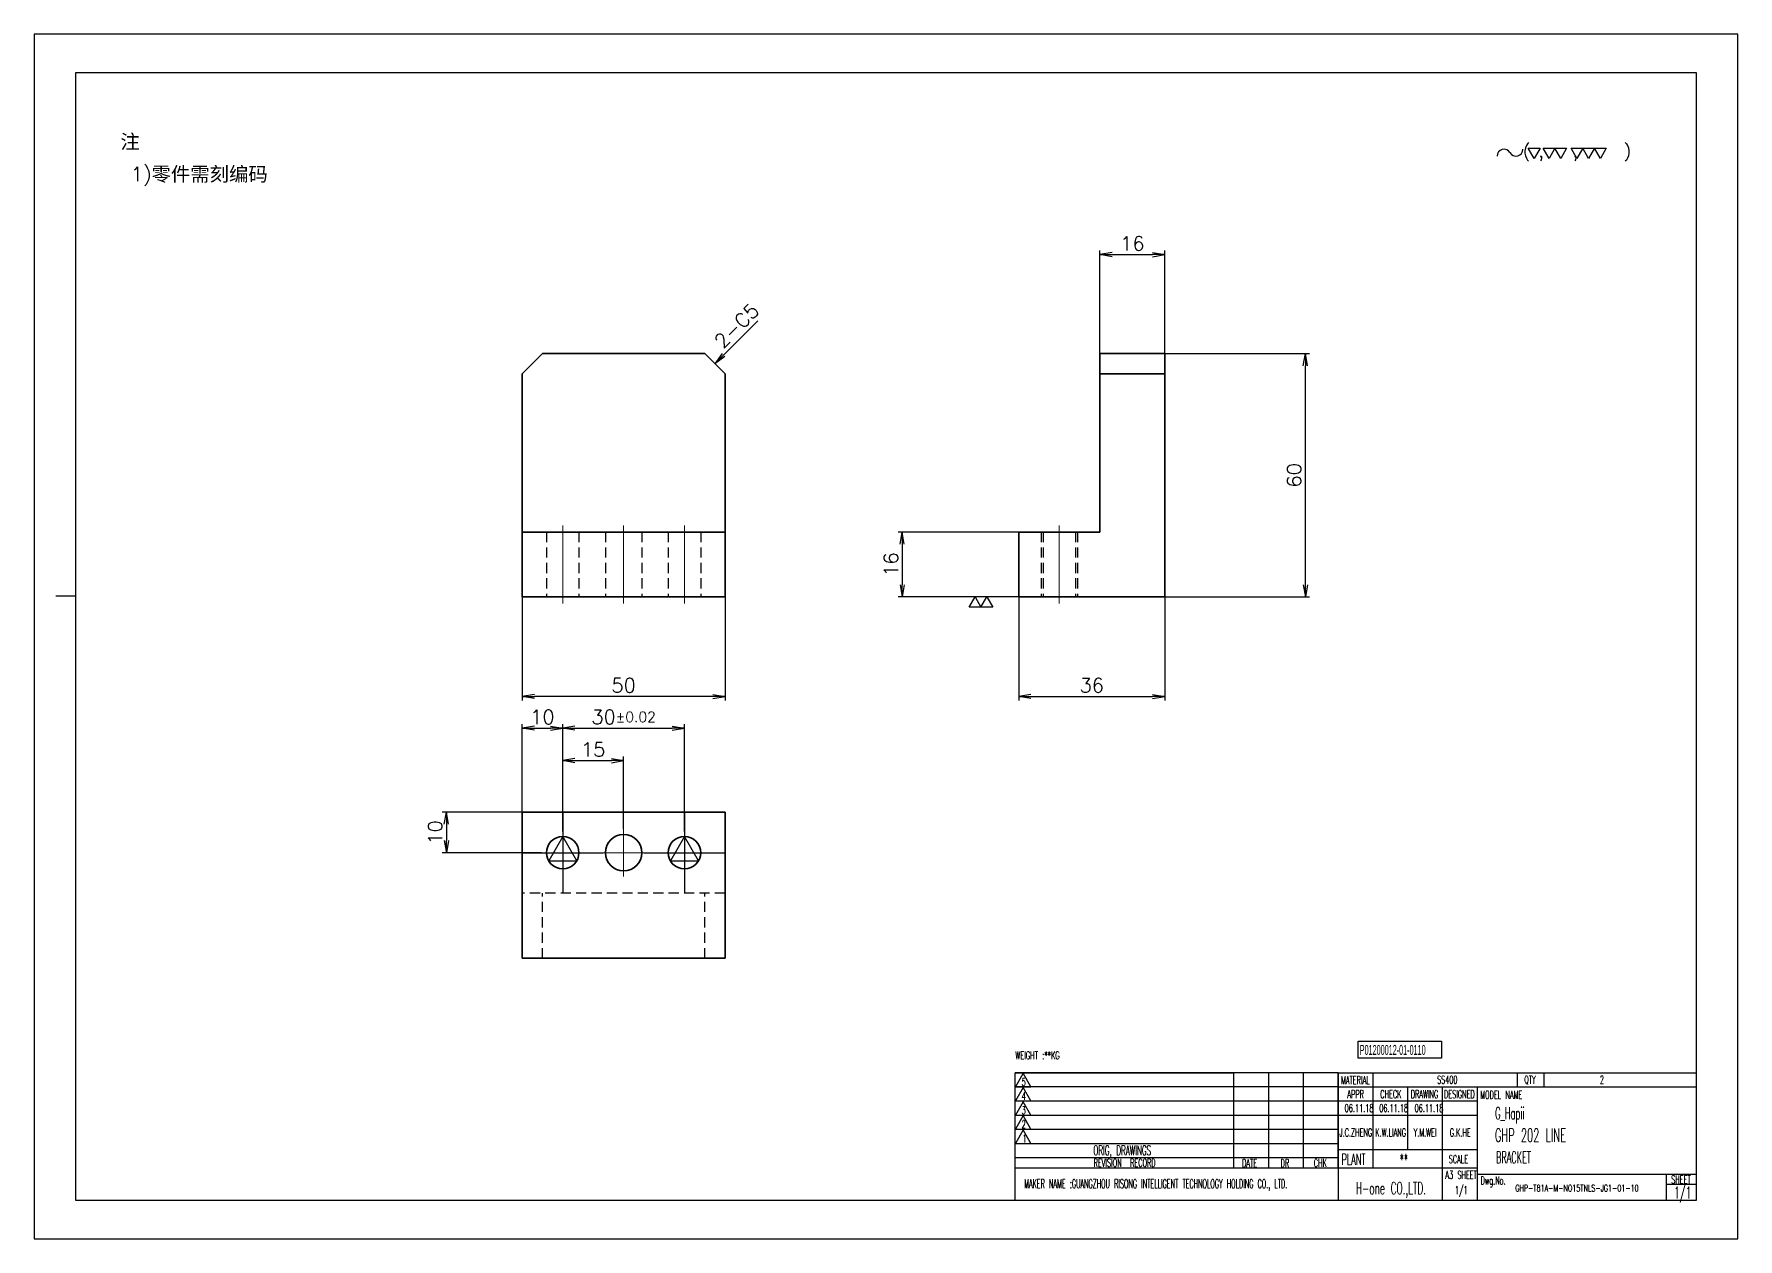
# Model space of a CAD drawing. Header units: millimetres. Extents: x -10155 to 20189, y -25550 to -22580.
# Drawn here: x 7154.2 to 7574.2, y -25547.5 to -25250.5 of the extents above; entities that cross this region are included whole.
import ezdxf
from ezdxf.enums import TextEntityAlignment as Align

# ---------------------------------------------------------------- set-up
doc = ezdxf.new("R2010")
doc.units = ezdxf.units.MM
doc.linetypes.add('CENTER-HOKUTO', pattern=[23, 20, -1, 1, -1])
doc.linetypes.add('HIDDEN-HOKUTO', pattern=[3.8, 2.5, -1.3])
doc.layers.add('AM_7', color=2, linetype='CENTER-HOKUTO', lineweight=30)
doc.layers.add('AM_HID', color=1, linetype='HIDDEN-HOKUTO', lineweight=25)
doc.layers.add('title_frame', color=7, linetype='Continuous')
doc.layers.add('word_dim', color=253, linetype='Continuous')
doc.styles.add('MX_NOTE_STANDARD', font='txt.shx', dxfattribs={"bigfont": 'bigfont.shx'})
doc.styles.get("Standard").update_dxf_attribs({"font": 'romans.shx', "bigfont": 'bigfont.shx'})
doc.dimstyles.new('RS1-1', dxfattribs={"dimtxt": 3.5, "dimasz": 3, "dimexe": 1, "dimexo": 0, "dimgap": 1, "dimtad": 3, "dimdsep": 46, "dimtxsty": 'Standard', "dimblk1": 'OPEN', "dimblk2": 'OPEN', "dimsah": 1, "dimcen": 0, "dimclrd": 256, "dimclre": 256, "dimclrt": 3, "dimazin": 2, "dimtfac": 1, "dimtmove": 0, "dimatfit": 3, "dimldrblk": 'OPEN', "dimfxl": 0, "dimtolj": 1, "dimtzin": 0, "dimarcsym": 0})

# ---------------------------------------------------------------- blocks, each defined once
blk = doc.blocks.new('A$C404331B6')
at = {"layer": 'title_frame'}
for p, q in [((0, -31.5), (0, 0)), ((0, 0), (53.9, 0)), ((79.62, 0), (0, 0)), ((53.9, -23.5), (53.9, 0)), ((62.48, -23.5), (62.48, 0)), ((62.48, -23.5), (62.48, 0)), ((71.05, -23.5), (71.05, 0)), ((71.05, -23.5), (71.05, 0)), ((79.62, 0), (79.62, -31.5)), ((79.62, 0), (167.83, 0)), ((88.2, -23.5), (88.2, 0)), ((123.73, 0), (123.73, -3.5)), ((130.3, 0), (130.3, -3.5)), ((53.9, -3.5), (0, -3.5)), ((79.62, -3.5), (0, -3.5)), ((1.98, -0.12), (0.1, -3.45)), ((0.1, -3.45), (3.86, -3.45)), ((1.98, -3.6), (0.1, -6.92)), ((3.86, -3.45), (1.98, -0.12)), ((3.86, -6.92), (1.98, -3.6)), ((79.62, -3.5), (167.83, -3.5)), ((96.78, -18.9), (96.78, -3.5)), ((105.35, -31.5), (105.35, -3.5)), ((113.92, -31.5), (113.92, -3.5)), ((53.9, -7), (0, -7)), ((79.62, -7), (0, -7)), ((0.1, -6.92), (3.86, -6.92)), ((1.98, -7.13), (0.1, -10.45)), ((3.86, -10.45), (1.98, -7.13)), ((113.92, -7), (79.62, -7)), ((53.9, -10.5), (0, -10.5)), ((79.62, -10.5), (0, -10.5)), ((0.1, -10.45), (3.86, -10.45)), ((1.98, -10.54), (0.1, -13.87)), ((3.86, -13.87), (1.98, -10.54)), ((113.92, -10.5), (79.62, -10.5)), ((53.9, -14), (0, -14)), ((79.62, -14), (0, -14)), ((0.1, -13.87), (3.86, -13.87)), ((1.98, -14.07), (0.1, -17.4)), ((3.86, -17.4), (1.98, -14.07)), ((53.9, -17.5), (0, -17.5)), ((79.62, -17.5), (0, -17.5)), ((0.1, -17.4), (3.86, -17.4)), ((79.62, -18.9), (113.92, -18.9)), ((53.9, -21), (0, -21)), ((79.62, -21), (0, -21)), ((79.62, -23.5), (0, -23.5)), ((113.92, -23.5), (79.62, -23.5)), ((113.92, -25), (167.83, -25)), ((160.48, -25), (160.48, -31.5)), ((160.48, -27.5), (167.83, -27.5)), ((167.83, -31.5), (0, -31.5))]:
    blk.add_line(p, q, dxfattribs=at)
at = {"layer": 'title_frame', "color": 3, "style": 'MX_NOTE_STANDARD', "width": 0.5341}
for s, height, p in [('5', 1.92, (1.59, -3.22)), ('MATERIAL', 1.973, (80.3, -2.79)), ('QTY', 1.973, (125.5, -2.7)), ('4', 1.92, (1.59, -6.7)), ('3', 1.92, (1.59, -10.23)), ('APPR', 1.973, (81.89, -6.26)), ('CHECK', 1.973, (89.99, -6.26)), ('DRAWING', 1.973, (97.51, -6.26)), ('DESIGNED', 1.973, (105.7, -6.26)), ('MODEL NAME', 1.973, (114.63, -6.41)), ('2', 1.92, (1.59, -13.64)), ('1', 1.92, (1.78, -17.17)), ('ORIG, DRAWINGS', 2.4112, (19.27, -20.34)), ('PLANT', 2.74, (80.46, -22.73)), ('SCALE', 1.973, (106.88, -22.28)), ('REVISION  RECORD', 1.9728, (19.32, -23.18)), ('DATE', 1.973, (55.94, -23.26)), ('DR', 1.973, (65.43, -23.27)), ('CHK', 1.973, (73.61, -23.23)), ('MAKER NAME :GUANGZHOU RISONG INTELLIGENT TECHNOLOGY HOLDING CO., LTD.', 2.16, (2.22, -28.43)), ('Dwg.No.', 1.973, (114.71, -27.52)), ('SHEET', 1.973, (161.71, -27.29))]:
    blk.add_text(s, height=height, dxfattribs=at).set_placement(p)
blk = doc.blocks.new('shiage0')
at = {"layer": 'word_dim', "color": 3, "linetype": 'Continuous'}
for centre, start, end in [((1.69, 0), 30, 180), ((4.61, 1.69), 210, 0)]:
    blk.add_arc(centre, 1.69, start, end, dxfattribs=at)
blk = doc.blocks.new('10')
at = {"layer": 'title_frame', "color": 3, "linetype": 'Continuous'}
for points in [[(9.63, 2.65), (8.18, 5.15), (11.07, 5.15)], [(13.31, 2.65), (11.86, 5.15), (17.64, 5.15), (16.2, 2.65), (14.75, 5.15)], [(20.17, 2.65), (18.73, 5.15), (27.4, 5.15), (25.95, 2.65), (24.51, 5.15), (23.06, 2.65), (21.62, 5.15)]]:
    blk.add_lwpolyline(points, close=True, dxfattribs=at)
blk.add_blockref('shiage0', (0.52, 3.24), dxfattribs=at)
blk.add_text('( ,   ,     )', height=3, dxfattribs=at).set_placement((6.84, 2.97))
blk = doc.blocks.new('_Open')
at = {"color": 0, "lineweight": -2}
for p, q in [((-1, 0.17), (0, 0)), ((-1, -0.17), (0, 0)), ((0, 0), (-1, 0))]:
    blk.add_line(p, q, dxfattribs=at)
blk = doc.blocks.new('*D461')
at = {"layer": 'DEFPOINTS', "color": 0, "linetype": 'Continuous', "ltscale": 2}
for p in [(7396.88, -25389.29), (7432.88, -25389.29), (7432.88, -25413.81)]:
    blk.add_point(p, dxfattribs=at)
at = {"layer": 'word_dim', "linetype": 'Continuous', "lineweight": -2, "ltscale": 2}
for p, q in [((7396.88, -25389.29), (7396.88, -25414.81)), ((7432.88, -25389.29), (7432.88, -25414.81)), ((7399.88, -25413.81), (7429.88, -25413.81))]:
    blk.add_line(p, q, dxfattribs=at)
at = {"layer": 'word_dim', "linetype": 'Continuous', "lineweight": -2, "ltscale": 2, "xscale": 3, "yscale": 3, "zscale": 3, "rotation": 180}
blk.add_blockref('_Open', (7396.88, -25413.81), dxfattribs=at)
at = {"layer": 'word_dim', "linetype": 'Continuous', "lineweight": -2, "ltscale": 2, "xscale": 3, "yscale": 3, "zscale": 3}
blk.add_blockref('_Open', (7432.88, -25413.81), dxfattribs=at)
at = {"layer": 'word_dim', "color": 3, "linetype": 'Continuous', "ltscale": 2, "insert": (7414.88, -25411.06), "char_height": 3.5, "attachment_point": 5}
blk.add_mtext('\\A1;36', dxfattribs=at)
blk = doc.blocks.new('*D462')
at = {"layer": 'DEFPOINTS', "color": 0, "linetype": 'Continuous', "ltscale": 2}
for p in [(7432.88, -25329.29), (7467.52, -25329.29), (7432.88, -25389.29)]:
    blk.add_point(p, dxfattribs=at)
at = {"layer": 'word_dim', "linetype": 'Continuous', "lineweight": -2, "ltscale": 2}
for p, q in [((7432.88, -25329.29), (7468.52, -25329.29)), ((7467.52, -25386.29), (7467.52, -25332.29)), ((7432.88, -25389.29), (7468.52, -25389.29))]:
    blk.add_line(p, q, dxfattribs=at)
at = {"layer": 'word_dim', "linetype": 'Continuous', "lineweight": -2, "ltscale": 2, "xscale": 3, "yscale": 3, "zscale": 3}
for p, rotation in [((7467.52, -25329.29), 90), ((7467.52, -25389.29), 270)]:
    blk.add_blockref('_Open', p, dxfattribs=dict(at, rotation=rotation))
at = {"layer": 'word_dim', "color": 3, "linetype": 'Continuous', "ltscale": 2, "insert": (7464.77, -25359.29), "char_height": 3.5, "attachment_point": 5, "rotation": 90}
blk.add_mtext('\\A1;60', dxfattribs=at)
blk = doc.blocks.new('*D463')
at = {"layer": 'DEFPOINTS', "color": 0, "linetype": 'Continuous', "ltscale": 2}
for p in [(7396.88, -25373.29), (7368.12, -25389.29), (7396.88, -25389.29)]:
    blk.add_point(p, dxfattribs=at)
at = {"layer": 'word_dim', "linetype": 'Continuous', "lineweight": -2, "ltscale": 2}
for p, q in [((7396.88, -25373.29), (7367.12, -25373.29)), ((7368.12, -25376.29), (7368.12, -25386.29)), ((7396.88, -25389.29), (7367.12, -25389.29))]:
    blk.add_line(p, q, dxfattribs=at)
at = {"layer": 'word_dim', "linetype": 'Continuous', "lineweight": -2, "ltscale": 2, "xscale": 3, "yscale": 3, "zscale": 3}
for p, rotation in [((7368.12, -25373.29), 90), ((7368.12, -25389.29), 270)]:
    blk.add_blockref('_Open', p, dxfattribs=dict(at, rotation=rotation))
at = {"layer": 'word_dim', "color": 3, "linetype": 'Continuous', "ltscale": 2, "insert": (7365.37, -25381.29), "char_height": 3.5, "attachment_point": 5, "rotation": 90}
blk.add_mtext('\\A1;16', dxfattribs=at)
blk = doc.blocks.new('*D464')
at = {"layer": 'DEFPOINTS', "color": 0, "linetype": 'Continuous', "ltscale": 2}
for p in [(7432.88, -25304.9), (7432.88, -25329.29), (7416.88, -25331.79)]:
    blk.add_point(p, dxfattribs=at)
at = {"layer": 'word_dim', "linetype": 'Continuous', "lineweight": -2, "ltscale": 2}
for p, q in [((7416.88, -25331.79), (7416.88, -25303.9)), ((7419.88, -25304.9), (7429.88, -25304.9)), ((7432.88, -25329.29), (7432.88, -25303.9))]:
    blk.add_line(p, q, dxfattribs=at)
at = {"layer": 'word_dim', "linetype": 'Continuous', "lineweight": -2, "ltscale": 2, "xscale": 3, "yscale": 3, "zscale": 3, "rotation": 180}
blk.add_blockref('_Open', (7416.88, -25304.9), dxfattribs=at)
at = {"layer": 'word_dim', "linetype": 'Continuous', "lineweight": -2, "ltscale": 2, "xscale": 3, "yscale": 3, "zscale": 3}
blk.add_blockref('_Open', (7432.88, -25304.9), dxfattribs=at)
at = {"layer": 'word_dim', "color": 3, "linetype": 'Continuous', "ltscale": 2, "insert": (7424.88, -25302.15), "char_height": 3.5, "attachment_point": 5}
blk.add_mtext('\\A1;16', dxfattribs=at)
blk = doc.blocks.new('*D465')
at = {"layer": 'DEFPOINTS', "color": 0, "linetype": 'Continuous', "ltscale": 2}
for p in [(7274.47, -25389.29), (7324.47, -25389.29), (7274.47, -25413.81)]:
    blk.add_point(p, dxfattribs=at)
at = {"layer": 'word_dim', "linetype": 'Continuous', "lineweight": -2, "ltscale": 2}
for p, q in [((7274.47, -25389.29), (7274.47, -25414.81)), ((7324.47, -25389.29), (7324.47, -25414.81)), ((7321.47, -25413.81), (7277.47, -25413.81))]:
    blk.add_line(p, q, dxfattribs=at)
at = {"layer": 'word_dim', "linetype": 'Continuous', "lineweight": -2, "ltscale": 2, "xscale": 3, "yscale": 3, "zscale": 3, "rotation": 180}
blk.add_blockref('_Open', (7274.47, -25413.81), dxfattribs=at)
at = {"layer": 'word_dim', "linetype": 'Continuous', "lineweight": -2, "ltscale": 2, "xscale": 3, "yscale": 3, "zscale": 3}
blk.add_blockref('_Open', (7324.47, -25413.81), dxfattribs=at)
at = {"layer": 'word_dim', "color": 3, "linetype": 'Continuous', "ltscale": 2, "insert": (7299.47, -25411.06), "char_height": 3.5, "attachment_point": 5}
blk.add_mtext('\\A1;50', dxfattribs=at)
blk = doc.blocks.new('*D466')
at = {"layer": 'DEFPOINTS', "color": 0, "linetype": 'Continuous', "ltscale": 2}
for p in [(7284.47, -25421.61), (7274.47, -25442.33), (7284.47, -25447.13)]:
    blk.add_point(p, dxfattribs=at)
at = {"layer": 'word_dim', "linetype": 'Continuous', "lineweight": -2, "ltscale": 2}
for p, q in [((7274.47, -25442.33), (7274.47, -25420.61)), ((7277.47, -25421.61), (7281.47, -25421.61)), ((7284.47, -25447.13), (7284.47, -25420.61))]:
    blk.add_line(p, q, dxfattribs=at)
at = {"layer": 'word_dim', "linetype": 'Continuous', "lineweight": -2, "ltscale": 2, "xscale": 3, "yscale": 3, "zscale": 3, "rotation": 180}
blk.add_blockref('_Open', (7274.47, -25421.61), dxfattribs=at)
at = {"layer": 'word_dim', "linetype": 'Continuous', "lineweight": -2, "ltscale": 2, "xscale": 3, "yscale": 3, "zscale": 3}
blk.add_blockref('_Open', (7284.47, -25421.61), dxfattribs=at)
at = {"layer": 'word_dim', "color": 3, "linetype": 'Continuous', "ltscale": 2, "insert": (7279.47, -25418.86), "char_height": 3.5, "attachment_point": 5}
blk.add_mtext('\\A1;10', dxfattribs=at)
blk = doc.blocks.new('*D467')
at = {"layer": 'DEFPOINTS', "color": 0, "linetype": 'Continuous', "ltscale": 2}
for p in [(7314.47, -25421.61), (7284.47, -25447.13), (7314.47, -25447.13)]:
    blk.add_point(p, dxfattribs=at)
at = {"layer": 'word_dim', "linetype": 'Continuous', "lineweight": -2, "ltscale": 2}
for p, q in [((7284.47, -25447.13), (7284.47, -25420.61)), ((7287.47, -25421.61), (7311.47, -25421.61)), ((7314.47, -25447.13), (7314.47, -25420.61))]:
    blk.add_line(p, q, dxfattribs=at)
at = {"layer": 'word_dim', "linetype": 'Continuous', "lineweight": -2, "ltscale": 2, "xscale": 3, "yscale": 3, "zscale": 3, "rotation": 180}
blk.add_blockref('_Open', (7284.47, -25421.61), dxfattribs=at)
at = {"layer": 'word_dim', "linetype": 'Continuous', "lineweight": -2, "ltscale": 2, "xscale": 3, "yscale": 3, "zscale": 3}
blk.add_blockref('_Open', (7314.47, -25421.61), dxfattribs=at)
at = {"layer": 'word_dim', "color": 3, "linetype": 'Continuous', "ltscale": 2, "insert": (7299.47, -25418.86), "char_height": 3.5, "attachment_point": 5}
blk.add_mtext('\\A1;30{\\H0.715x;%%p0.02}', dxfattribs=at)
blk = doc.blocks.new('*D468')
at = {"layer": 'DEFPOINTS', "color": 0, "linetype": 'Continuous', "ltscale": 2}
for p in [(7299.47, -25429.63), (7284.47, -25447.13), (7299.47, -25446.48)]:
    blk.add_point(p, dxfattribs=at)
at = {"layer": 'word_dim', "linetype": 'Continuous', "lineweight": -2, "ltscale": 2}
for p, q in [((7284.47, -25447.13), (7284.47, -25428.63)), ((7287.47, -25429.63), (7296.47, -25429.63)), ((7299.47, -25446.48), (7299.47, -25428.63))]:
    blk.add_line(p, q, dxfattribs=at)
at = {"layer": 'word_dim', "linetype": 'Continuous', "lineweight": -2, "ltscale": 2, "xscale": 3, "yscale": 3, "zscale": 3, "rotation": 180}
blk.add_blockref('_Open', (7284.47, -25429.63), dxfattribs=at)
at = {"layer": 'word_dim', "linetype": 'Continuous', "lineweight": -2, "ltscale": 2, "xscale": 3, "yscale": 3, "zscale": 3}
blk.add_blockref('_Open', (7299.47, -25429.63), dxfattribs=at)
at = {"layer": 'word_dim', "color": 3, "linetype": 'Continuous', "ltscale": 2, "insert": (7291.97, -25426.88), "char_height": 3.5, "attachment_point": 5}
blk.add_mtext('\\A1;15', dxfattribs=at)
blk = doc.blocks.new('*D469')
at = {"layer": 'DEFPOINTS', "color": 0, "linetype": 'Continuous', "ltscale": 2}
for p in [(7274.47, -25442.33), (7255.78, -25452.33), (7279.27, -25452.33)]:
    blk.add_point(p, dxfattribs=at)
at = {"layer": 'word_dim', "linetype": 'Continuous', "lineweight": -2, "ltscale": 2}
for p, q in [((7274.47, -25442.33), (7254.78, -25442.33)), ((7255.78, -25445.33), (7255.78, -25449.33)), ((7279.27, -25452.33), (7254.78, -25452.33))]:
    blk.add_line(p, q, dxfattribs=at)
at = {"layer": 'word_dim', "linetype": 'Continuous', "lineweight": -2, "ltscale": 2, "xscale": 3, "yscale": 3, "zscale": 3}
for p, rotation in [((7255.78, -25442.33), 90), ((7255.78, -25452.33), 270)]:
    blk.add_blockref('_Open', p, dxfattribs=dict(at, rotation=rotation))
at = {"layer": 'word_dim', "color": 3, "linetype": 'Continuous', "ltscale": 2, "insert": (7253.03, -25447.33), "char_height": 3.5, "attachment_point": 5, "rotation": 90}
blk.add_mtext('\\A1;10', dxfattribs=at)
blk = doc.blocks.new('MARK_8PIN')
at = {"color": 3, "linetype": 'Continuous'}
blk.add_lwpolyline([(0, 4), (-3.46, -2), (3.46, -2)], close=True, dxfattribs=at)
blk.add_circle((0, 0), 4, dxfattribs=at)
blk = doc.blocks.new('MARK_CENTER')
at = {"color": 2, "linetype": 'CENTER-HOKUTO'}
for p, q in [((0, 10), (0, -10)), ((-10, 0), (10, 0))]:
    blk.add_line(p, q, dxfattribs=at)

msp = doc.modelspace()

# ---------------------------------------------------------------- linework, layer by layer
at = {"color": 7, "lineweight": 35, "ltscale": 0.176777}
for p, q in [((7274.471, -25334.295), (7279.471, -25329.295)), ((7319.471, -25329.295), (7324.471, -25334.295))]:
    msp.add_line(p, q, dxfattribs=at)
at = {"color": 7, "lineweight": 35}
for p, q in [((7319.471, -25329.295), (7279.471, -25329.295)), ((7274.471, -25373.295), (7274.471, -25334.295)), ((7324.471, -25373.295), (7324.471, -25334.295)), ((7416.875, -25373.295), (7416.875, -25334.295)), ((7432.875, -25334.295), (7432.875, -25389.295)), ((7324.471, -25373.295), (7274.471, -25373.295)), ((7396.875, -25373.295), (7416.875, -25373.295)), ((7324.471, -25389.295), (7274.471, -25389.295)), ((7432.875, -25389.295), (7396.875, -25389.295)), ((7324.471, -25442.332), (7274.471, -25442.332)), ((7274.471, -25478.332), (7274.471, -25442.332)), ((7324.471, -25478.332), (7324.471, -25442.332)), ((7324.471, -25478.332), (7274.471, -25478.332))]:
    msp.add_line(p, q, dxfattribs=at)
at = {"color": 7, "lineweight": 35, "ltscale": 0.4}
for p, q in [((7432.875, -25329.295), (7416.875, -25329.295)), ((7432.875, -25334.295), (7416.875, -25334.295)), ((7274.471, -25389.295), (7274.471, -25373.295)), ((7324.471, -25389.295), (7324.471, -25373.295)), ((7396.875, -25389.295), (7396.875, -25373.295))]:
    msp.add_line(p, q, dxfattribs=at)
at = {"color": 7, "lineweight": 35, "ltscale": 0.125}
for p, q in [((7416.875, -25329.295), (7416.875, -25334.295)), ((7432.875, -25329.295), (7432.875, -25334.295))]:
    msp.add_line(p, q, dxfattribs=at)
at = {"color": 7, "lineweight": 35}
for centre, radius in [((7284.471, -25452.332), 4), ((7299.471, -25452.332), 4.5), ((7314.471, -25452.332), 4)]:
    msp.add_circle(centre, radius, dxfattribs=at)
at = {"layer": 'AM_7', "lineweight": 13}
for p, q in [((7284.471, -25371.695), (7284.471, -25390.895)), ((7299.471, -25371.695), (7299.471, -25390.895)), ((7314.471, -25371.695), (7314.471, -25390.895)), ((7406.875, -25371.695), (7406.875, -25390.895)), ((7284.471, -25447.132), (7284.471, -25457.532)), ((7299.471, -25446.482), (7299.471, -25458.182)), ((7314.471, -25447.132), (7314.471, -25457.532)), ((7289.671, -25452.332), (7279.271, -25452.332)), ((7305.321, -25452.332), (7293.621, -25452.332)), ((7319.671, -25452.332), (7309.271, -25452.332))]:
    msp.add_line(p, q, dxfattribs=at)
at = {"layer": 'AM_HID', "color": 1}
for p, q in [((7432.875, -25334.295), (7416.875, -25334.295)), ((7280.471, -25373.295), (7280.471, -25389.295)), ((7288.471, -25373.295), (7288.471, -25389.295)), ((7294.971, -25373.295), (7294.971, -25389.295)), ((7303.971, -25373.295), (7303.971, -25389.295)), ((7310.471, -25373.295), (7310.471, -25389.295)), ((7318.471, -25373.295), (7318.471, -25389.295)), ((7402.375, -25373.295), (7402.375, -25389.295)), ((7402.875, -25373.295), (7402.875, -25389.295)), ((7402.875, -25373.295), (7402.875, -25389.295)), ((7410.875, -25373.295), (7410.875, -25389.295)), ((7410.875, -25373.295), (7410.875, -25389.295)), ((7411.375, -25373.295), (7411.375, -25389.295)), ((7324.471, -25462.332), (7274.471, -25462.332)), ((7279.471, -25478.332), (7279.471, -25462.332)), ((7319.471, -25478.332), (7319.471, -25462.332))]:
    msp.add_line(p, q, dxfattribs=at)
at = {"layer": 'title_frame'}
for p, q in [((7159.477, -25389.035), (7164.477, -25389.035)), ((7480.524, -25498.762), (7501.052, -25498.762)), ((7480.524, -25502.962), (7480.524, -25498.762)), ((7501.052, -25498.762), (7501.052, -25502.962)), ((7475.627, -25506.573), (7475.627, -25510.073)), ((7475.627, -25530.073), (7475.627, -25506.573)), ((7475.627, -25506.573), (7475.627, -25538.073)), ((7501.052, -25502.962), (7480.524, -25502.962)), ((7563.827, -25538.073), (7509.927, -25538.073)), ((7563.827, -25538.073), (7509.927, -25538.073))]:
    msp.add_line(p, q, dxfattribs=at)
at = {"layer": 'title_frame', "color": 4}
msp.add_lwpolyline([(7574.152, -25250.535), (7154.152, -25250.535), (7154.152, -25547.535), (7574.152, -25547.535)], close=True, dxfattribs=at)
at = {"layer": 'title_frame'}
msp.add_lwpolyline([(7164.477, -25259.998), (7563.827, -25259.998), (7563.827, -25538.073), (7164.477, -25538.073)], close=True, dxfattribs=at)
at = {"layer": 'word_dim', "color": 3, "linetype": 'Continuous', "ltscale": 2}
msp.add_lwpolyline([(7389.001, -25389.295), (7390.446, -25391.797), (7384.666, -25391.797), (7386.111, -25389.295), (7387.556, -25391.797)], close=True, dxfattribs=at)

# ---------------------------------------------------------------- block references
at = {"layer": 'word_dim', "linetype": 'Continuous', "ltscale": 2}
msp.add_blockref('10', (7514.295, -25283.842), dxfattribs=at)
at = {"layer": 'word_dim', "color": 3, "linetype": 'CENTER-HOKUTO', "ltscale": 2}
for name, p in [('MARK_CENTER', (7284.471, -25452.332)), ('MARK_CENTER', (7314.471, -25452.332)), ('MARK_8PIN', (7284.471, -25452.332))]:
    msp.add_blockref(name, p, dxfattribs=at)
at = {"layer": 'word_dim', "color": 3, "linetype": 'Continuous', "ltscale": 2}
msp.add_blockref('MARK_8PIN', (7314.471, -25452.332), dxfattribs=at)
at = {"layer": 'word_dim', "ltscale": 2}
msp.add_blockref('A$C404331B6', (7396.002, -25506.573), dxfattribs=at)

# ---------------------------------------------------------------- texts
at = {"ltscale": 2, "char_height": 3.5, "attachment_point": 1}
for s, insert, width in [('{\\fSimSun|b0|i0|c134|p2;\\C3;注}', (7175.444, -25275.292), 10.36469), ('{\\Fromans,bigfont|c134;\\C3;1)\\fSimSun|b0|i0|c134|p2;零件需刻编码}', (7178.009, -25283.3), 96.90613)]:
    msp.add_mtext(s, dxfattribs=dict(at, insert=insert, width=width))
at = {"linetype": 'Continuous', "insert": (7514.305, -25517.053), "char_height": 3, "width": 50.9, "attachment_point": 4}
msp.add_mtext('{\\W0.5;\\C3;G_Hapii }', dxfattribs=at)
at = {"color": 3, "linetype": 'Continuous', "insert": (7519.26, -25534.21), "char_height": 1.6, "width": 37.13137, "attachment_point": 1}
msp.add_mtext('{\\W0.65;GHP-T81A-M-NO15TNLS-JG1-01-10}', dxfattribs=at)
at = {"layer": 'title_frame', "color": 3, "style": 'MX_NOTE_STANDARD'}
for s, height, width, p in [('WEIGHT :**KG ', 1.96, 0.545, (7396.027, -25503.257)), ('SS400', 1.9728, 0.5341, (7500.001, -25509.274)), ('2', 1.973, 0.5341, (7540.128, -25509.274)), ('06.11.18', 1.9, 0.5341, (7477.214, -25516.249)), ('06.11.18', 1.9, 0.5341, (7485.726, -25516.249)), ('06.11.18', 1.9, 0.5341, (7494.443, -25516.249)), ('GHP 202 LINE', 3.3, 0.5341, (7514.266, -25523.622)), ('**', 2.74, 0.5341, (7490.82, -25529.303)), ('BRACKET', 2.94, 0.5, (7514.514, -25528.886)), ('A3 SHEET', 1.9728, 0.5341, (7502.057, -25532.749)), ('H-one CO.,LTD.', 3, 0.5341, (7479.983, -25536.523)), ('1/1', 1.9728, 0.5341, (7504.409, -25536.504)), ('1/1', 3, 0.5341, (7558.434, -25537.597))]:
    msp.add_text(s, height=height, dxfattribs=dict(at, width=width)).set_placement(p)
at = {"layer": 'title_frame', "color": 3, "style": 'MX_NOTE_STANDARD', "width": 0.5341}
for s, p in [('J.C.ZHENG', (7479.959, -25522.866)), ('K.W.LIANG', (7488.554, -25522.888)), ('Y.M.WEI', (7497.034, -25522.884)), ('G.K.HE', (7505.704, -25522.888))]:
    msp.add_text(s, height=1.9728, dxfattribs=at).set_placement(p, align=Align.BOTTOM_CENTER)
at = {"layer": 'title_frame', "color": 3, "insert": (7480.938, -25499.718), "char_height": 2.45, "width": 4.1107, "attachment_point": 1, "style": 'MX_NOTE_STANDARD'}
msp.add_mtext('{\\f3 of 9 Barcode|b0|i0|c0|p82;\\W0.5;P01200012-01-0110}', dxfattribs=at)
at = {"layer": 'word_dim', "color": 3, "linetype": 'Continuous', "ltscale": 2}
msp.add_text('2-C5', height=3.5, rotation=45, dxfattribs=at).set_placement((7323.971, -25328.295))

# ---------------------------------------------------------------- dimensions: what is measured, and where the dimension line sits
at = {"layer": 'word_dim', "linetype": 'Continuous', "ltscale": 2}
for base, p1, p2, picture, middle in [((7432.875, -25304.9), (7416.875, -25331.795), (7432.875, -25329.295), '*D464', (7424.875, -25302.15)), ((7274.471, -25413.814), (7324.471, -25389.295), (7274.471, -25389.295), '*D465', (7299.471, -25411.064)), ((7432.875, -25413.814), (7396.875, -25389.295), (7432.875, -25389.295), '*D461', (7414.875, -25411.064)), ((7284.471, -25421.615), (7274.471, -25442.332), (7284.471, -25447.132), '*D466', (7279.471, -25418.865)), ((7299.471, -25429.634), (7284.471, -25447.132), (7299.471, -25446.482), '*D468', (7291.971, -25426.884))]:
    dim = msp.add_linear_dim(base=base, p1=p1, p2=p2, dimstyle='RS1-1', override={"dimtoh": 1, "dimtofl": 0}, dxfattribs=at)
    dim.commit()
    dim.dimension.update_dxf_attribs({"geometry": picture, "text_midpoint": middle})
for base, p1, p2, picture, middle in [((7467.524, -25329.295), (7432.875, -25389.295), (7432.875, -25329.295), '*D462', (7464.774, -25359.295)), ((7368.116, -25389.295), (7396.875, -25373.295), (7396.875, -25389.295), '*D463', (7365.366, -25381.295)), ((7255.783, -25452.332), (7274.471, -25442.332), (7279.271, -25452.332), '*D469', (7253.033, -25447.332))]:
    dim = msp.add_linear_dim(base=base, p1=p1, p2=p2, angle=90, dimstyle='RS1-1', override={"dimtoh": 1, "dimtofl": 0}, dxfattribs=at)
    dim.commit()
    dim.dimension.update_dxf_attribs({"geometry": picture, "text_midpoint": middle})
dim = msp.add_linear_dim(base=(7314.471, -25421.615), p1=(7284.471, -25447.132), p2=(7314.471, -25447.132), text='<>{\\H0.715x;%%p0.02}', dimstyle='RS1-1', override={"dimtoh": 1, "dimtofl": 0}, dxfattribs=at)
dim.commit()
dim.dimension.update_dxf_attribs({"geometry": '*D467', "text_midpoint": (7299.471, -25418.865)})

# ---------------------------------------------------------------- leaders
at = {"layer": 'word_dim', "linetype": 'Continuous'}
msp.add_leader([(7321.971, -25331.795), (7332.577, -25321.188)], dimstyle='RS1-1', override={"dimtoh": 1, "dimtofl": 0}, dxfattribs=at)

doc.saveas('drawing.dxf')
